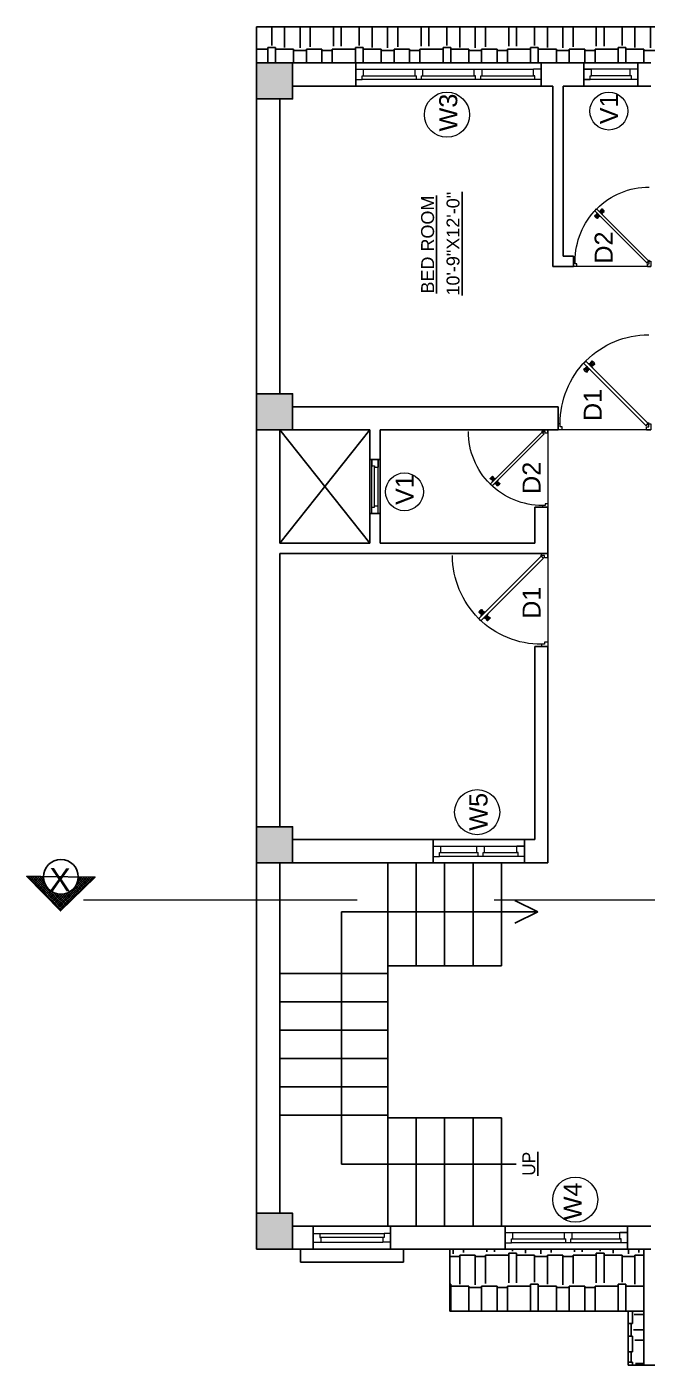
# Model space of a CAD drawing. Header units: inches. Extents: x 1397 to 20304, y -27267 to -746.
# Drawn here: x 13677 to 13918, y -18623 to -18104 of the extents above; entities that cross this region are included whole.
import ezdxf

# ---------------------------------------------------------------- set-up
doc = ezdxf.new("R2010")
doc.units = ezdxf.units.IN
doc.header["$LTSCALE"] = 17
doc.header["$MEASUREMENT"] = 0
doc.linetypes.add('21_FP_00$0$HIDDEN', pattern=[0.375, 0.25, -0.125])
doc.linetypes.add('PHANTOM2', pattern=[1.25, 0.625, -0.125, 0.125, -0.125, 0.125, -0.125])
for name, color, linetype, lineweight in [('25 BOT BAR', 12, 'Continuous', 25), ('aa_section_line', 2, 'PHANTOM2', 13), ('DOOR & WIN', 1, 'Continuous', 25), ('OUTLINE', 1, 'Continuous', 25), ('PUERTAS', 7, 'Continuous', 9), ('TEXT', 231, 'Continuous', 20), ('WINDOW FRAME PLAN', 162, 'Continuous', 18)]:
    doc.layers.add(name, color=color, linetype=linetype, lineweight=lineweight)
doc.layers.add('A-Sect-Iden', color=111, linetype='Continuous')
doc.styles.add('DIMTEXT', font='arial.ttf', dxfattribs={"height": 6})
doc.styles.add('HEADING', font='swissel.ttf')
pattern_1 = [(180, (-4627.926, -28588.423), (-25.5, -12), [6, -5, 7, -3, 9, -4]), (180, (-4633.926, -28588.923), (-25.5, -12), [5, -19, 4, -6]), (180, (-4645.926, -28587.673), (-25.5, -12), [3, -31]), (270, (-4627.926, -28588.423), (8.5, -12), [11.5, -36.5]), (270, (-4633.926, -28588.423), (8.5, -12), [11.25, -36.75]), (270, (-4638.926, -28588.423), (8.5, -12), [10.5, -37.5]), (270, (-4645.926, -28587.673), (8.5, -12), [11.5, -36.5]), (270, (-4648.926, -28587.673), (8.5, -12), [11.5, -36.5]), (270, (-4657.926, -28588.423), (8.5, -12), [11, -37])]

# ---------------------------------------------------------------- blocks, each defined once
blk = doc.blocks.new('3ft')
at = {"layer": 'PUERTAS', "color": 6}
for p, q in [((1.01, 2.52), (25.23, 26.74)), ((26.05, 25.92), (25.23, 26.74)), ((26.05, 25.92), (1.77, 1.64)), ((0, 2.4), (0, 0)), ((0.72, 2.4), (0, 2.4)), ((1.6, 0), (0, 0)), ((0.72, 1.52), (0.72, 2.44)), ((0.8, 1.52), (0.72, 1.52)), ((0.8, 1.52), (0.8, 2.41)), ((0.8, 1.2), (0.8, 1.52)), ((1.6, 1.2), (0.8, 1.2)), ((1.57, 1.84), (0.94, 2.47)), ((1.63, 1.89), (0.97, 2.55)), ((1.63, 1.89), (1.57, 1.84)), ((1.77, 1.64), (1.57, 1.84)), ((1.6, 0), (1.6, 1.2)), ((34.4, 0), (34.4, 1.2)), ((34.4, 1.2), (35.2, 1.2)), ((34.4, 0), (36, 0)), ((35.2, 1.2), (35.2, 2.4)), ((35.2, 2.4), (36, 2.4)), ((36, 0), (36, 2.4))]:
    blk.add_line(p, q, dxfattribs=at)
at = {"layer": 'PUERTAS', "color": 1}
for p, q in [((21.67, 25.73), (22.17, 26.23)), ((21.7, 25.82), (22.14, 26.26)), ((22.58, 26.7), (22.14, 26.26)), ((22.67, 26.73), (22.17, 26.23)), ((22.61, 26.67), (22.58, 26.7)), ((23.45, 25.91), (22.79, 26.73)), ((22.49, 24.95), (21.67, 25.61)), ((21.73, 25.79), (21.7, 25.82)), ((22.6, 24.96), (23.02, 25.38)), ((22.61, 24.25), (22.92, 24.72)), ((22.62, 24.13), (22.61, 24.14)), ((22.7, 25.07), (22.71, 25.06)), ((22.82, 25.06), (23.08, 25.32)), ((22.94, 24.95), (22.83, 25.07)), ((22.92, 24.72), (22.92, 24.72)), ((22.93, 24.94), (23.19, 25.21)), ((22.93, 24.84), (22.93, 24.83)), ((23.44, 25.81), (23.02, 25.38)), ((23.34, 25.58), (23.08, 25.32)), ((23.46, 25.47), (23.19, 25.21)), ((23.33, 25.7), (23.34, 25.69)), ((23.45, 25.46), (23.33, 25.57)), ((23.44, 23.31), (23.45, 23.3)), ((23.56, 23.3), (24.03, 23.61)), ((23.57, 25.47), (23.57, 25.47)), ((24.15, 25.79), (23.68, 25.48)), ((23.68, 25.48), (23.68, 25.48)), ((24.03, 23.61), (24.03, 23.62)), ((24.14, 23.62), (24.14, 23.62)), ((24.25, 23.62), (24.51, 23.89)), ((24.27, 25.78), (24.26, 25.79)), ((24.26, 23.29), (24.69, 23.71)), ((24.26, 23.63), (24.37, 23.52)), ((24.26, 23.18), (24.92, 22.37)), ((24.37, 23.52), (24.63, 23.77)), ((24.37, 23.4), (24.37, 23.4)), ((24.78, 24.15), (24.51, 23.89)), ((24.89, 24.03), (24.63, 23.77)), ((25.11, 24.14), (24.69, 23.71)), ((24.77, 24.14), (24.88, 24.03)), ((24.79, 24.38), (24.78, 24.37)), ((24.78, 24.26), (24.78, 24.26)), ((25.1, 24.84), (24.79, 24.38)), ((25, 24.03), (25, 24.03)), ((25.04, 22.36), (25.54, 22.86)), ((25.09, 24.96), (25.1, 24.95)), ((25.1, 22.42), (25.13, 22.39)), ((25.13, 22.39), (25.57, 22.83)), ((25.22, 24.14), (26.03, 23.48)), ((26.04, 23.37), (25.54, 22.86)), ((26.01, 23.27), (25.57, 22.83)), ((25.98, 23.3), (26.01, 23.27))]:
    blk.add_line(p, q, dxfattribs=at)
at = {"layer": 'PUERTAS', "color": 8}
for p, q in [((22.13, 26.28), (21.98, 26.13)), ((22.88, 25.24), (22.01, 26.06)), ((22.13, 26.28), (22.27, 26.42)), ((22.29, 26.41), (22.27, 26.42)), ((23.16, 25.52), (22.34, 26.39)), ((23.3, 25.66), (22.5, 26.56)), ((23.41, 25.77), (22.65, 26.71)), ((23.46, 25.83), (22.72, 26.75)), ((22.57, 24.94), (21.65, 25.68)), ((22.63, 24.99), (21.69, 25.75)), ((22.74, 25.1), (21.84, 25.9)), ((22.69, 24.32), (23.02, 24.83)), ((22.95, 24.96), (22.84, 25.07)), ((22.98, 24.99), (22.86, 25.1)), ((23.03, 25.04), (22.91, 25.15)), ((22.91, 24.53), (23.1, 24.91)), ((23.11, 25.12), (22.99, 25.23)), ((23.13, 24.76), (23.18, 24.99)), ((23.28, 25.3), (23.17, 25.41)), ((23.36, 25.37), (23.25, 25.49)), ((23.31, 24.94), (23.28, 25.08)), ((23.41, 25.43), (23.3, 25.54)), ((23.46, 25.09), (23.32, 25.13)), ((23.44, 25.45), (23.33, 25.56)), ((23.64, 25.27), (23.41, 25.22)), ((23.87, 25.49), (23.49, 25.3)), ((24.08, 25.71), (23.57, 25.38)), ((23.63, 23.38), (24.14, 23.72)), ((23.84, 23.6), (24.22, 23.79)), ((24.07, 23.82), (24.3, 23.88)), ((24.25, 24), (24.39, 23.97)), ((24.25, 23.26), (24.99, 22.34)), ((24.27, 23.64), (24.38, 23.53)), ((24.3, 23.67), (24.41, 23.56)), ((24.3, 23.32), (25.06, 22.38)), ((24.35, 23.72), (24.46, 23.61)), ((24.4, 24.15), (24.43, 24.01)), ((24.41, 23.43), (25.2, 22.53)), ((24.43, 23.8), (24.54, 23.69)), ((24.58, 24.33), (24.52, 24.1)), ((24.55, 23.57), (25.37, 22.7)), ((24.6, 23.97), (24.72, 23.86)), ((24.8, 24.56), (24.61, 24.18)), ((25.02, 24.77), (24.68, 24.26)), ((24.68, 24.05), (24.79, 23.94)), ((24.73, 24.1), (24.85, 23.99)), ((24.76, 24.13), (24.87, 24.02)), ((24.83, 23.85), (25.7, 23.03)), ((24.97, 23.99), (25.87, 23.2)), ((25.08, 24.1), (26.02, 23.34)), ((25.14, 24.15), (26.06, 23.41)), ((25.58, 22.82), (25.43, 22.67)), ((25.58, 22.82), (25.73, 22.97)), ((25.72, 22.98), (25.73, 22.97)), ((0, 0), (36, 0))]:
    blk.add_line(p, q, dxfattribs=at)
at = {"layer": 'PUERTAS', "color": 2}
for p, q in [((21.99, 26.11), (21.98, 26.13)), ((25.42, 22.68), (25.43, 22.67))]:
    blk.add_line(p, q, dxfattribs=at)
at = {"layer": 'PUERTAS', "color": 6}
for radius in [0.155, 0.0752]:
    blk.add_circle((0.82, 2.56), radius, dxfattribs=at)
blk.add_arc((0.82, 2.56), 34.38, 359.7285, 90.0333, dxfattribs=at)
at = {"layer": 'PUERTAS', "color": 1}
for centre, start, end in [((22.73, 26.68), 38.9236, 135), ((22.54, 25.01), 231.0764, 315), ((22.67, 24.2), 135, 225), ((22.77, 25.12), 225, 315), ((22.99, 24.89), 135, 219.7428), ((22.87, 24.78), 315, 39.7428), ((23.28, 25.63), 315, 45), ((23.39, 25.86), 315, 38.9236), ((23.51, 23.36), 225, 315), ((23.51, 25.41), 50.2572, 135), ((23.62, 25.53), 230.2572, 315), ((24.09, 23.56), 50.2572, 135), ((24.2, 23.68), 230.2572, 315), ((24.2, 25.73), 45, 135), ((24.32, 23.23), 135, 218.9236), ((24.42, 23.46), 135, 225), ((24.84, 24.31), 135, 219.7428), ((24.72, 24.21), 315, 39.7428), ((24.94, 23.98), 45, 135), ((24.98, 22.42), 218.9236, 315), ((25.04, 24.89), 315, 45), ((25.17, 24.08), 51.0764, 135), ((25.98, 23.42), 315, 51.0764)]:
    blk.add_arc(centre, 0.08, start, end, dxfattribs=at)
blk = doc.blocks.new('*U2802')
at = {"color": 3, "xscale": -1}
blk.add_blockref('3ft', (42, 0), dxfattribs=at)
blk = doc.blocks.new('2ft6in')
at = {"layer": 'PUERTAS', "color": 2}
for p, q in [((0.84, 2.1), (21.02, 22.28)), ((21.71, 21.6), (1.47, 1.37)), ((18.33, 21.76), (18.31, 21.77)), ((21.71, 21.6), (21.02, 22.28)), ((21.18, 18.9), (21.2, 18.89)), ((0, 2), (0, 0)), ((0.6, 2), (0, 2)), ((1.33, 0), (0, 0)), ((0.6, 1.26), (0.6, 2.04)), ((0.67, 1.26), (0.6, 1.26)), ((0.67, 1.26), (0.67, 2.01)), ((0.67, 1), (0.67, 1.26)), ((1.33, 1), (0.67, 1)), ((1.31, 1.53), (0.79, 2.06)), ((1.36, 1.58), (0.81, 2.12)), ((1.36, 1.58), (1.31, 1.53)), ((1.47, 1.37), (1.31, 1.53)), ((1.33, 0), (1.33, 1)), ((28.67, 0), (28.67, 1)), ((28.67, 1), (29.33, 1)), ((28.67, 0), (30, 0)), ((29.33, 1), (29.33, 2)), ((29.33, 2), (30, 2)), ((30, 0), (30, 2))]:
    blk.add_line(p, q, dxfattribs=at)
at = {"layer": 'PUERTAS', "color": 8}
for p, q in [((18.81, 20.78), (18.04, 21.4)), ((18.86, 20.83), (18.08, 21.46)), ((18.95, 20.92), (18.2, 21.58)), ((18.44, 21.9), (18.31, 21.77)), ((19.07, 21.03), (18.34, 21.72)), ((18.44, 21.9), (18.56, 22.02)), ((18.58, 22.01), (18.56, 22.02)), ((19.3, 21.26), (18.61, 22)), ((19.42, 21.38), (18.75, 22.14)), ((19.51, 21.48), (18.88, 22.26)), ((19.55, 21.53), (18.93, 22.3)), ((19.13, 20.8), (19.03, 20.9)), ((19.15, 20.82), (19.05, 20.92)), ((19.19, 20.87), (19.1, 20.96)), ((19.25, 20.93), (19.16, 21.02)), ((19.28, 20.63), (19.32, 20.83)), ((19.4, 21.08), (19.31, 21.17)), ((19.47, 21.15), (19.38, 21.24)), ((19.43, 20.78), (19.4, 20.9)), ((19.51, 21.19), (19.42, 21.28)), ((19.55, 20.91), (19.43, 20.94)), ((19.53, 21.21), (19.44, 21.3)), ((19.7, 21.06), (19.51, 21.01)), ((19.89, 21.24), (19.58, 21.08)), ((20.07, 21.42), (19.64, 21.15)), ((18.91, 20.27), (19.19, 20.69)), ((19.09, 20.44), (19.25, 20.76)), ((19.69, 19.49), (20.12, 19.76)), ((19.87, 19.67), (20.18, 19.83)), ((20.06, 19.85), (20.25, 19.9)), ((20.21, 20), (20.33, 19.97)), ((20.21, 19.38), (20.83, 18.61)), ((20.23, 19.7), (20.32, 19.61)), ((20.25, 19.72), (20.34, 19.63)), ((20.25, 19.43), (20.88, 18.65)), ((20.29, 19.76), (20.38, 19.67)), ((20.33, 20.13), (20.36, 20.01)), ((20.34, 19.53), (21, 18.77)), ((20.36, 19.83), (20.45, 19.74)), ((20.48, 20.28), (20.44, 20.08)), ((20.46, 19.64), (21.14, 18.91)), ((20.5, 19.98), (20.6, 19.89)), ((20.67, 20.47), (20.51, 20.15)), ((20.85, 20.64), (20.57, 20.22)), ((20.57, 20.04), (20.66, 19.95)), ((20.61, 20.09), (20.7, 19.99)), ((20.63, 20.11), (20.72, 20.01)), ((20.69, 19.87), (21.42, 19.19)), ((20.81, 19.99), (21.56, 19.33)), ((20.9, 20.08), (21.68, 19.45)), ((20.95, 20.13), (21.72, 19.51)), ((21.32, 19.01), (21.2, 18.89)), ((21.32, 19.01), (21.44, 19.14)), ((21.43, 19.15), (21.44, 19.14)), ((0, 0), (30, 0))]:
    blk.add_line(p, q, dxfattribs=at)
at = {"layer": 'PUERTAS', "color": 1}
for p, q in [((18.06, 21.44), (18.48, 21.86)), ((18.74, 20.79), (18.06, 21.34)), ((18.08, 21.51), (18.45, 21.88)), ((18.11, 21.49), (18.08, 21.51)), ((18.82, 22.25), (18.45, 21.88)), ((18.9, 22.28), (18.48, 21.86)), ((18.84, 22.23), (18.82, 22.25)), ((18.83, 20.8), (19.18, 21.15)), ((18.92, 20.89), (18.93, 20.88)), ((19.54, 21.59), (18.99, 22.27)), ((19.02, 20.88), (19.24, 21.1)), ((19.12, 20.8), (19.03, 20.89)), ((19.11, 20.79), (19.33, 21.01)), ((19.54, 21.5), (19.18, 21.15)), ((19.45, 21.31), (19.24, 21.1)), ((19.55, 21.22), (19.33, 21.01)), ((19.45, 21.41), (19.45, 21.41)), ((19.54, 21.22), (19.45, 21.31)), ((19.64, 21.23), (19.64, 21.23)), ((19.74, 21.24), (19.73, 21.23)), ((20.12, 21.49), (19.74, 21.24)), ((20.22, 21.48), (20.22, 21.49)), ((20.91, 20.8), (20.91, 20.79)), ((18.84, 20.21), (19.1, 20.6)), ((18.85, 20.11), (18.84, 20.12)), ((19.1, 20.7), (19.11, 20.69)), ((19.1, 20.6), (19.1, 20.6)), ((19.53, 19.43), (19.54, 19.42)), ((19.64, 19.42), (20.02, 19.67)), ((20.02, 19.67), (20.03, 19.68)), ((20.12, 19.68), (20.12, 19.68)), ((20.21, 19.69), (20.43, 19.9)), ((20.22, 19.41), (20.57, 19.76)), ((20.22, 19.69), (20.31, 19.6)), ((20.22, 19.32), (20.76, 18.64)), ((20.31, 19.6), (20.52, 19.81)), ((20.31, 19.5), (20.31, 19.5)), ((20.65, 20.12), (20.43, 19.9)), ((20.74, 20.03), (20.52, 19.81)), ((20.93, 20.11), (20.57, 19.76)), ((20.64, 20.11), (20.73, 20.02)), ((20.66, 20.31), (20.65, 20.31)), ((20.65, 20.21), (20.65, 20.22)), ((20.91, 20.7), (20.66, 20.31)), ((20.84, 20.02), (20.83, 20.03)), ((20.86, 18.63), (21.28, 19.05)), ((20.91, 18.68), (20.94, 18.66)), ((20.94, 18.66), (21.31, 19.03)), ((21.02, 20.12), (21.7, 19.57)), ((21.7, 19.47), (21.28, 19.05)), ((21.67, 19.4), (21.31, 19.03)), ((21.65, 19.42), (21.67, 19.4))]:
    blk.add_line(p, q, dxfattribs=at)
at = {"layer": 'PUERTAS', "color": 2}
for radius in [0.129, 0.0627]:
    blk.add_circle((0.68, 2.14), radius, dxfattribs=at)
at = {"layer": 'PUERTAS', "color": 8}
blk.add_arc((0.68, 2.14), 28.65, 359.7285, 90.0333, dxfattribs=at)
at = {"layer": 'PUERTAS', "color": 1}
for centre, start, end in [((18.78, 20.84), 231.0764, 315), ((18.94, 22.23), 38.9236, 135), ((18.97, 20.93), 225, 315), ((19.16, 20.74), 135, 219.7428), ((19.4, 21.36), 315, 45), ((19.49, 21.55), 315, 38.9236), ((19.6, 21.18), 50.2572, 135), ((19.68, 21.28), 230.2572, 315), ((20.17, 21.44), 45, 135), ((20.87, 20.75), 315, 45), ((18.89, 20.16), 135, 225), ((19.06, 20.65), 315, 39.7428), ((19.59, 19.47), 225, 315), ((20.07, 19.63), 50.2572, 135), ((20.16, 19.73), 230.2572, 315), ((20.27, 19.36), 135, 218.9236), ((20.35, 19.55), 135, 225), ((20.7, 20.26), 135, 219.7428), ((20.6, 20.17), 315, 39.7428), ((20.78, 19.98), 45, 135), ((20.82, 18.68), 218.9236, 315), ((20.98, 20.07), 51.0764, 135), ((21.65, 19.52), 315, 51.0764)]:
    blk.add_arc(centre, 0.0667, start, end, dxfattribs=at)
blk = doc.blocks.new('*U2794')
at = {"color": 3, "xscale": -1}
blk.add_blockref('2ft6in', (42, 0), dxfattribs=at)
blk = doc.blocks.new('*U3030')
at = {"color": 3}
blk.add_blockref('3ft', (0, 0), dxfattribs=at)
blk = doc.blocks.new("W4'")
at = {"layer": '25 BOT BAR'}
for p, q in [((9894.28, -8421.4), (9894.28, -8468.92)), ((9903.28, -8421.4), (9903.28, -8468.92))]:
    blk.add_line(p, q, dxfattribs=at)
at = {"layer": 'DOOR & WIN'}
blk.add_line((9903.28, -8421.4), (9894.28, -8421.4), dxfattribs=at)
at = {"layer": 'OUTLINE'}
blk.add_line((9903.28, -8468.92), (9894.28, -8468.92), dxfattribs=at)
at = {"layer": 'WINDOW FRAME PLAN'}
for p, q in [((9896.78, -8421.4), (9896.78, -8423.9)), ((9896.78, -8468.92), (9896.78, -8423.9)), ((9896.78, -8423.9), (9898.28, -8423.9)), ((9898.28, -8423.9), (9898.28, -8424.4)), ((9898.28, -8424.4), (9898.28, -8444.9)), ((9898.28, -8424.4), (9900.78, -8424.4)), ((9900.78, -8421.4), (9900.78, -8424.4)), ((9900.78, -8424.4), (9900.78, -8468.92)), ((9896.78, -8444.9), (9898.28, -8444.9)), ((9898.28, -8444.4), (9900.78, -8444.4)), ((9896.78, -8446.9), (9898.28, -8446.9)), ((9898.28, -8446.9), (9898.28, -8447.4)), ((9898.28, -8446.9), (9898.28, -8466.42)), ((9898.28, -8447.4), (9900.78, -8447.4)), ((9896.78, -8468.92), (9896.78, -8466.42)), ((9896.78, -8466.42), (9898.28, -8466.42)), ((9898.28, -8465.92), (9900.78, -8465.92)), ((9898.28, -8466.42), (9898.28, -8465.92)), ((9900.78, -8468.92), (9900.78, -8465.92))]:
    blk.add_line(p, q, dxfattribs=at)
blk = doc.blocks.new('ffddd')
at = {"layer": 'DOOR & WIN'}
for p, q in [((-13345.31, -2388.07), (-13345.31, -2316.07)), ((-13336.31, -2316.07), (-13345.31, -2316.07)), ((-13336.31, -2316.07), (-13336.31, -2388.07)), ((-13336.31, -2388.07), (-13345.31, -2388.07)), ((-13336.31, -2388.07), (-13345.31, -2388.07))]:
    blk.add_line(p, q, dxfattribs=at)
at = {"layer": 'WINDOW FRAME PLAN'}
for p, q in [((-13342.81, -2316.07), (-13342.81, -2318.57)), ((-13338.81, -2316.07), (-13338.81, -2319.07)), ((-13342.81, -2385.57), (-13342.81, -2318.57)), ((-13342.81, -2318.57), (-13341.31, -2318.57)), ((-13341.31, -2318.57), (-13341.31, -2319.07)), ((-13341.31, -2319.07), (-13341.31, -2339.57)), ((-13341.31, -2319.07), (-13338.81, -2319.07)), ((-13338.81, -2319.07), (-13338.81, -2385.07)), ((-13342.81, -2339.57), (-13341.31, -2339.57)), ((-13342.81, -2341.57), (-13341.31, -2341.57)), ((-13341.31, -2339.07), (-13338.81, -2339.07)), ((-13341.31, -2341.57), (-13341.31, -2342.07)), ((-13341.31, -2341.57), (-13341.31, -2362.57)), ((-13341.31, -2342.07), (-13338.81, -2342.07)), ((-13342.81, -2362.57), (-13341.31, -2362.57)), ((-13341.31, -2362.07), (-13338.81, -2362.07)), ((-13341.31, -2362.57), (-13341.31, -2362.07)), ((-13342.81, -2364.57), (-13341.31, -2364.57)), ((-13341.31, -2364.57), (-13341.31, -2385.57)), ((-13341.31, -2365.07), (-13338.81, -2365.07)), ((-13342.81, -2388.07), (-13342.81, -2385.57)), ((-13342.81, -2385.57), (-13341.31, -2385.57)), ((-13341.31, -2385.07), (-13338.81, -2385.07)), ((-13341.31, -2385.57), (-13341.31, -2385.07)), ((-13338.81, -2388.07), (-13338.81, -2385.07))]:
    blk.add_line(p, q, dxfattribs=at)

msp = doc.modelspace()

# ---------------------------------------------------------------- hatches: boundary and pattern name
at = {"layer": 'A-Sect-Iden', "ltscale": 0.5}
h = msp.add_hatch(dxfattribs=at)
h.set_pattern_fill('ANSI37', color=2, scale=5, angle=90, style=0)
h.set_pattern_definition([(135, (19871.80974, -44282.67605), (-0.441941738, -0.441941738), []), (225, (19871.80974, -44282.67605), (0.441941738, -0.441941738), [])])
h.paths.add_polyline_path([(13697.04, -18433.67), (13703.53, -18433.74), (13690.16, -18446.84), (13677.05, -18433.46), (13683.54, -18433.53, 1)])
at = {"layer": 'DOOR & WIN'}
h = msp.add_hatch(color=256, dxfattribs=at)
h.dxf.hatch_style = 1
h.paths.add_polyline_path([(13766.23, -18117.67), (13766.23, -18131.67), (13780.23, -18131.67), (13780.23, -18117.67)])
h = msp.add_hatch(color=256, dxfattribs=at)
h.dxf.hatch_style = 1
h.paths.add_polyline_path([(13766.23, -18246.13), (13766.23, -18260.13), (13780.23, -18260.13), (13780.23, -18246.13)])
h = msp.add_hatch(color=256, dxfattribs=at)
h.dxf.hatch_style = 1
h.paths.add_polyline_path([(13766.23, -18414.13), (13766.23, -18428.13), (13780.23, -18428.13), (13780.23, -18414.13)])
h = msp.add_hatch(color=256, dxfattribs=at)
h.dxf.hatch_style = 1
h.paths.add_polyline_path([(13766.23, -18564.13), (13766.23, -18578.13), (13780.23, -18578.13), (13780.23, -18564.13)])
at = {"layer": 'OUTLINE'}
h = msp.add_hatch(dxfattribs=at)
h.set_pattern_fill('AR-RSHKE', color=8, angle=180)
h.set_pattern_definition(pattern_1)
h.paths.add_polyline_path([(13766.23, -18103.67), (13766.23, -18117.67), (13780.23, -18117.67), (13919.23, -18117.67), (13933.23, -18117.67), (14268.23, -18117.67), (14268.23, -18103.67)])
h = msp.add_hatch(dxfattribs=at)
h.set_pattern_fill('AR-RSHKE', color=8, angle=180)
h.set_pattern_definition(pattern_1)
h.paths.add_polyline_path([(13916.48, -18602.13), (13916.48, -18578.13), (13910.23, -18578.13), (13862.72, -18578.13), (13841.23, -18578.13), (13841.23, -18602.13)])
h = msp.add_hatch(dxfattribs=at)
h.set_pattern_fill('AR-RSHKE', color=8, angle=90)
h.set_pattern_definition([(90, (-4627.926, -28588.423), (-12, 25.5), [6, -5, 7, -3, 9, -4]), (90, (-4628.426, -28582.423), (-12, 25.5), [5, -19, 4, -6]), (90, (-4627.176, -28570.423), (-12, 25.5), [3, -31]), (180, (-4627.926, -28588.423), (-12, -8.5), [11.5, -36.5]), (180, (-4627.926, -28582.423), (-12, -8.5), [11.25, -36.75]), (180, (-4627.926, -28577.423), (-12, -8.5), [10.5, -37.5]), (180, (-4627.176, -28570.423), (-12, -8.5), [11.5, -36.5]), (180, (-4627.176, -28567.423), (-12, -8.5), [11.5, -36.5]), (180, (-4627.926, -28558.423), (-12, -8.5), [11, -37])])
h.paths.add_polyline_path([(13910.48, -18602.13), (13910.48, -18623.13), (13916.48, -18623.13), (13916.48, -18602.13)])

# ---------------------------------------------------------------- linework, layer by layer
at = {"layer": '25 BOT BAR'}
for p, q in [((13766.23, -18117.67), (13766.23, -18103.67)), ((13893.23, -18117.67), (13893.23, -18126.67)), ((13914.23, -18117.67), (13914.23, -18126.67)), ((13881.23, -18196.67), (13889.23, -18196.67)), ((13885.23, -18192.67), (13889.23, -18192.67)), ((13889.23, -18196.67), (13889.23, -18192.67)), ((13883.23, -18260.13), (13883.23, -18251.13)), ((13810.23, -18304.13), (13775.23, -18260.13)), ((13775.23, -18304.13), (13810.23, -18260.13)), ((13814.23, -18271.63), (13810.23, -18271.63)), ((13874.23, -18304.13), (13874.23, -18290.13)), ((13879.23, -18290.13), (13874.23, -18290.13)), ((13879.23, -18308.13), (13879.23, -18290.13)), ((13814.23, -18292.63), (13810.23, -18292.63)), ((13814.23, -18308.13), (13775.23, -18308.13)), ((13874.23, -18419.13), (13874.23, -18344.13)), ((13879.23, -18344.13), (13874.23, -18344.13)), ((13879.23, -18428.13), (13879.23, -18344.13)), ((13780.23, -18419.13), (13874.23, -18419.13)), ((13834.72, -18428.13), (13834.72, -18419.13)), ((13834.72, -18419.13), (13870.23, -18419.13)), ((13766.23, -18564.13), (13766.23, -18428.13)), ((13775.23, -18470.13), (13775.23, -18428.13)), ((13780.23, -18428.13), (13879.23, -18428.13)), ((13817.23, -18468.13), (13817.23, -18428.13)), ((13828.23, -18468.13), (13828.23, -18428.13)), ((13834.72, -18428.13), (13870.23, -18428.13)), ((13839.23, -18468.13), (13839.23, -18428.13)), ((13850.23, -18468.13), (13850.23, -18428.13)), ((13861.23, -18468.13), (13861.23, -18428.13)), ((13875.37, -18447.13), (13866.52, -18442.74)), ((13799.23, -18545.13), (13799.23, -18447.13)), ((13799.23, -18447.13), (13875.37, -18447.13)), ((13875.37, -18447.13), (13866.52, -18451.53)), ((13775.23, -18564.13), (13775.23, -18470.13)), ((13775.23, -18471.13), (13817.23, -18471.13)), ((13817.23, -18527.13), (13817.23, -18468.13)), ((13861.23, -18468.13), (13817.23, -18468.13)), ((13775.23, -18482.13), (13817.23, -18482.13)), ((13775.23, -18493.13), (13817.23, -18493.13)), ((13775.23, -18504.13), (13817.23, -18504.13)), ((13775.23, -18515.13), (13817.23, -18515.13)), ((13775.23, -18526.13), (13817.23, -18526.13)), ((13817.23, -18527.13), (13861.23, -18527.13)), ((13817.23, -18569.13), (13817.23, -18527.13)), ((13828.23, -18569.13), (13828.23, -18527.13)), ((13839.23, -18569.13), (13839.23, -18527.13)), ((13850.23, -18569.13), (13850.23, -18527.13)), ((13861.23, -18569.13), (13861.23, -18527.13)), ((13867.03, -18545.13), (13799.23, -18545.13)), ((13780.23, -18569.13), (13862.72, -18569.13)), ((13788.23, -18569.13), (13788.23, -18578.13)), ((13818.23, -18578.13), (13818.23, -18569.13)), ((13862.72, -18578.13), (13862.72, -18569.13)), ((13910.23, -18578.13), (13910.23, -18569.13)), ((13910.23, -18569.13), (13919.23, -18569.13)), ((13780.23, -18578.13), (13799.41, -18578.13)), ((13783.23, -18583.13), (13783.23, -18578.13)), ((13788.23, -18578.13), (13818.23, -18578.13)), ((13818.23, -18578.13), (13862.72, -18578.13)), ((13823.23, -18583.13), (13823.23, -18578.13)), ((13841.23, -18578.13), (13841.23, -18602.13)), ((13919.23, -18578.13), (13910.23, -18578.13)), ((13916.48, -18578.13), (13916.48, -18623.13)), ((13788.23, -18583.13), (13783.23, -18583.13)), ((13788.23, -18583.13), (13818.23, -18583.13)), ((13818.23, -18583.13), (13823.23, -18583.13)), ((13841.23, -18602.13), (13916.48, -18602.13)), ((13910.48, -18602.13), (13910.48, -18623.13)), ((13910.48, -18623.13), (14070.48, -18623.13))]:
    msp.add_line(p, q, dxfattribs=at)
at = {"layer": 'A-Sect-Iden', "ltscale": 0.5}
msp.add_lwpolyline([(13682.54, -18433.49), (13703.52, -18433.7), (13690.14, -18446.81), (13677.03, -18433.43), (13682.54, -18433.49)], dxfattribs=at)
msp.add_circle((13690.29, -18433.6), 6.75, dxfattribs=at)
at = {"layer": 'aa_section_line', "linetype": '21_FP_00$0$HIDDEN', "ltscale": 25}
msp.add_line((13699.04, -18442.56), (14292.83, -18442.58), dxfattribs=at)
at = {"layer": 'DOOR & WIN'}
for p, q in [((14268.23, -18103.67), (13766.23, -18103.67)), ((13919.23, -18117.67), (13766.23, -18117.67)), ((13766.23, -18428.13), (13766.23, -18117.67)), ((13881.23, -18126.67), (13780.23, -18126.67)), ((13881.23, -18196.67), (13881.23, -18126.67)), ((13919.23, -18126.67), (13885.23, -18126.67)), ((13885.23, -18192.67), (13885.23, -18126.67)), ((13775.23, -18246.13), (13775.23, -18131.67)), ((13775.23, -18304.13), (13775.23, -18260.13)), ((13810.23, -18304.13), (13810.23, -18260.13)), ((13814.23, -18304.13), (13814.23, -18260.13)), ((13775.23, -18414.13), (13775.23, -18308.13)), ((13814.23, -18308.13), (13879.23, -18308.13)), ((13834.72, -18419.13), (13834.72, -18428.13))]:
    msp.add_line(p, q, dxfattribs=at)
at = {"layer": 'OUTLINE'}
for p, q in [((13804.73, -18126.67), (13804.73, -18117.67)), ((13883.23, -18251.13), (13780.23, -18251.13)), ((13810.23, -18260.13), (13780.23, -18260.13)), ((13879.23, -18260.13), (13814.23, -18260.13)), ((13883.23, -18260.13), (13879.23, -18260.13)), ((13810.23, -18304.13), (13775.23, -18304.13)), ((13874.23, -18304.13), (13814.23, -18304.13)), ((13870.23, -18419.13), (13870.23, -18428.13))]:
    msp.add_line(p, q, dxfattribs=at)
for points in [[(13766.23, -18131.67), (13766.23, -18117.67), (13780.23, -18117.67), (13780.23, -18131.67)], [(13766.23, -18260.13), (13766.23, -18246.13), (13780.23, -18246.13), (13780.23, -18260.13)], [(13766.23, -18428.13), (13766.23, -18414.13), (13780.23, -18414.13), (13780.23, -18428.13)], [(13766.23, -18578.13), (13766.23, -18564.13), (13780.23, -18564.13), (13780.23, -18578.13)]]:
    msp.add_lwpolyline(points, close=True, dxfattribs=at)
at = {"layer": 'TEXT'}
for centre, radius in [((13840.12, -18137.81), 8.75), ((13902.95, -18136.4), 7.35), ((13823.63, -18284.16), 7.35), ((13851.86, -18408.49), 8.75), ((13889.91, -18558.86), 8.75)]:
    msp.add_circle(centre, radius, dxfattribs=at)
at = {"layer": 'WINDOW FRAME PLAN'}
for p, q in [((13914.23, -18120.17), (13893.23, -18120.17)), ((13893.23, -18120.17), (13896.23, -18120.17)), ((13895.73, -18124.17), (13895.73, -18122.67)), ((13895.73, -18122.67), (13896.23, -18122.67)), ((13896.23, -18122.67), (13896.23, -18120.17)), ((13911.23, -18122.67), (13896.23, -18122.67)), ((13914.23, -18120.17), (13911.23, -18120.17)), ((13911.23, -18122.67), (13911.23, -18120.17)), ((13911.73, -18122.67), (13911.23, -18122.67)), ((13911.73, -18124.17), (13911.73, -18122.67)), ((13914.23, -18124.17), (13893.23, -18124.17)), ((13893.23, -18124.17), (13895.73, -18124.17)), ((13914.23, -18124.17), (13911.73, -18124.17)), ((13810.98, -18292.63), (13810.98, -18271.63)), ((13810.98, -18271.63), (13810.98, -18274.13)), ((13810.98, -18274.13), (13811.98, -18274.13)), ((13811.98, -18274.13), (13811.98, -18274.63)), ((13811.98, -18289.63), (13811.98, -18274.63)), ((13811.98, -18274.63), (13813.48, -18274.63)), ((13813.48, -18292.63), (13813.48, -18271.63)), ((13813.48, -18271.63), (13813.48, -18274.63)), ((13810.98, -18292.63), (13810.98, -18290.13)), ((13810.98, -18290.13), (13811.98, -18290.13)), ((13811.98, -18289.63), (13813.48, -18289.63)), ((13811.98, -18290.13), (13811.98, -18289.63)), ((13813.48, -18292.63), (13813.48, -18289.63)), ((13834.72, -18421.63), (13837.72, -18421.63)), ((13837.22, -18425.63), (13837.22, -18424.13)), ((13837.22, -18424.13), (13837.72, -18424.13)), ((13837.72, -18421.63), (13870.23, -18421.63)), ((13837.72, -18424.13), (13837.72, -18421.63)), ((13837.72, -18424.13), (13852.22, -18424.13)), ((13851.72, -18424.13), (13851.72, -18421.63)), ((13852.22, -18425.63), (13852.22, -18424.13)), ((13854.22, -18425.63), (13854.22, -18424.13)), ((13854.22, -18424.13), (13854.72, -18424.13)), ((13854.22, -18424.13), (13867.73, -18424.13)), ((13854.72, -18424.13), (13854.72, -18421.63)), ((13870.23, -18421.63), (13867.23, -18421.63)), ((13867.23, -18424.13), (13867.23, -18421.63)), ((13867.73, -18424.13), (13867.23, -18424.13)), ((13867.73, -18425.63), (13867.73, -18424.13)), ((13834.72, -18425.63), (13837.22, -18425.63)), ((13870.23, -18425.63), (13837.22, -18425.63)), ((13870.23, -18425.63), (13867.73, -18425.63)), ((13788.23, -18572.07), (13790.73, -18572.07)), ((13788.23, -18575.37), (13791.23, -18575.37)), ((13790.73, -18572.07), (13815.73, -18572.07)), ((13790.73, -18572.07), (13790.73, -18573.56)), ((13815.73, -18573.56), (13790.73, -18573.56)), ((13790.73, -18573.56), (13791.23, -18573.56)), ((13791.23, -18573.56), (13791.23, -18575.37)), ((13791.23, -18575.37), (13815.23, -18575.37)), ((13815.73, -18573.56), (13815.23, -18573.56)), ((13815.23, -18573.56), (13815.23, -18575.37)), ((13818.23, -18575.37), (13815.23, -18575.37)), ((13815.73, -18572.07), (13815.73, -18573.56)), ((13818.23, -18572.07), (13815.73, -18572.07))]:
    msp.add_line(p, q, dxfattribs=at)

# ---------------------------------------------------------------- block references
at = {"layer": '25 BOT BAR', "rotation": 90}
msp.add_blockref("W4'", (5441.32, -28472.42), dxfattribs=at)
at = {"layer": 'DOOR & WIN'}
for name, p in [('*U2794', (13877.23, -18196.67)), ('*U2802', (13877.23, -18260.13))]:
    msp.add_blockref(name, p, dxfattribs=at)
at = {"layer": 'DOOR & WIN', "rotation": 90}
msp.add_blockref('*U2794', (13879.23, -18302.13), dxfattribs=at)
at = {"layer": 'DOOR & WIN', "xscale": -1, "rotation": 90}
msp.add_blockref('*U3030', (13879.23, -18308.13), dxfattribs=at)
at = {"layer": 'OUTLINE', "rotation": 90}
msp.add_blockref('ffddd', (11488.67, -4781.36), dxfattribs=at)

# ---------------------------------------------------------------- texts
at = {"layer": 'A-Sect-Iden', "ltscale": 0.5, "insert": (13689.9, -18434.7), "char_height": 9, "width": 12.25, "attachment_point": 5, "rotation": 359.2631, "style": 'HEADING'}
msp.add_mtext('X', dxfattribs=at)
at = {"layer": 'DOOR & WIN', "char_height": 5, "attachment_point": 5, "rotation": 90}
for s, insert in [('{\\fArial TUR|b0|i0|c0|p34;\\L\\C7;BED ROOM}', (13832.64, -18188.21)), ('{\\fArial TUR|b0|i0|c0|p34;\\L\\C7;10\'-9"X12\'-0"}', (13842.51, -18187.87)), ('{\\L\\C7;UP}', (13871.91, -18544.96))]:
    msp.add_mtext(s, dxfattribs=dict(at, insert=insert))
at = {"layer": 'TEXT', "style": 'DIMTEXT'}
for s, p in [('W3', (13844.12, -18144.31)), ('V1', (13906.46, -18141.5)), ('D2', (13904.45, -18195.62)), ('D1', (13900.2, -18256.7)), ('D2', (13876.45, -18284.98)), ('V1', (13827.15, -18289.27)), ('D1', (13876.45, -18333.45)), ('W5', (13855.86, -18415.69)), ('W4', (13892.36, -18566.86))]:
    msp.add_text(s, height=7, rotation=90, dxfattribs=at).set_placement(p)

doc.saveas('drawing.dxf')
